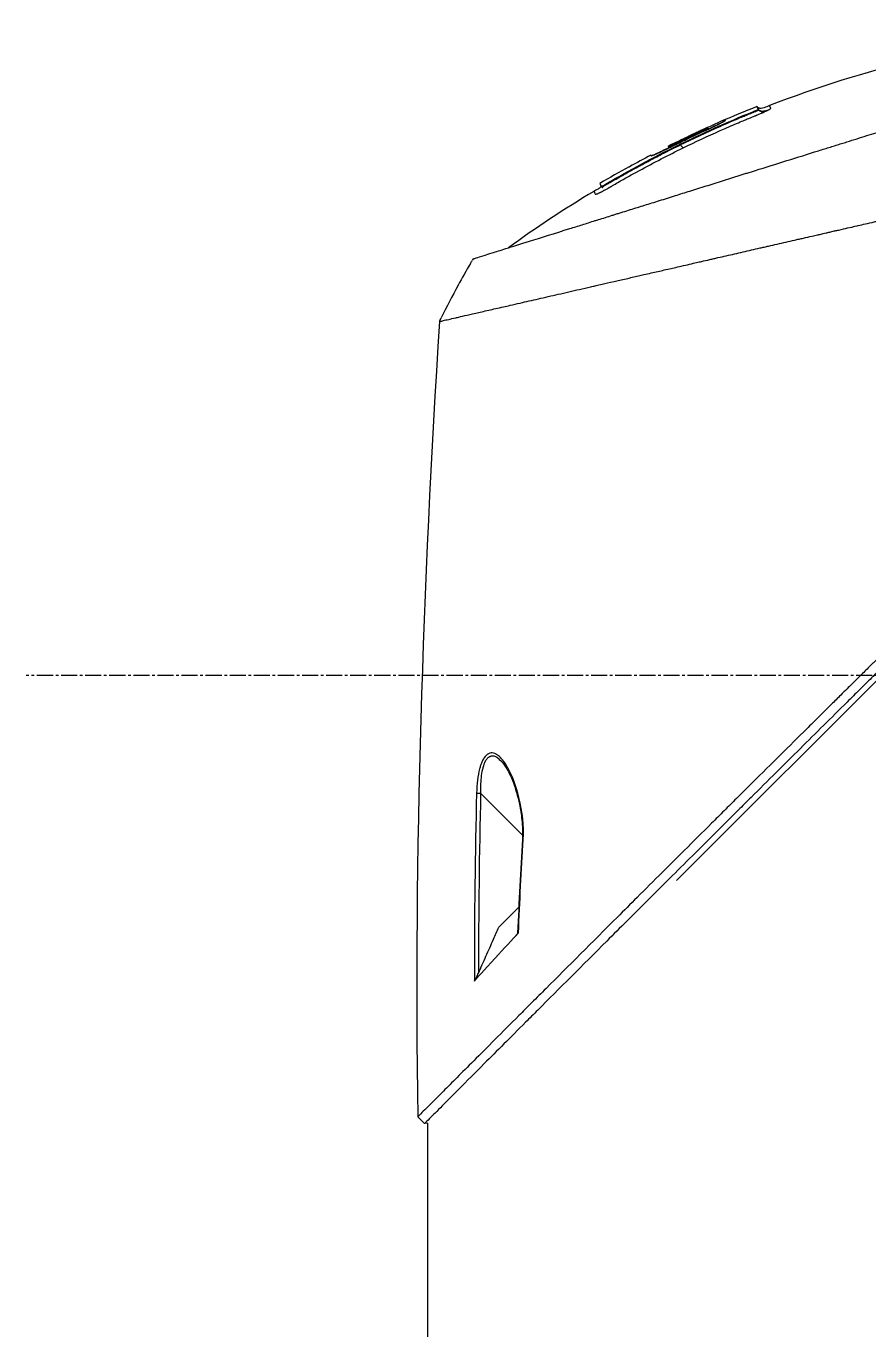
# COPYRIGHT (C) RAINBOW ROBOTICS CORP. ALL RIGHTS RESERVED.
# Model space of a CAD drawing. Header units: millimetres. Extents: x 0 to 4378, y 0 to 2376.
# Drawn here: x 134.4 to 223.2, y 701.8 to 839.9 of the extents above; entities that cross this region are included whole.
import ezdxf

# ---------------------------------------------------------------- set-up
doc = ezdxf.new("R2010")
doc.units = ezdxf.units.MM
doc.header["$LTSCALE"] = 0.2
doc.linetypes.add('CENTER2', pattern=[1.125, 0.75, -0.125, 0.125, -0.125])
doc.layers.add('02_Center Line', color=1, linetype='CENTER2')

# ---------------------------------------------------------------- blocks, each defined once
blk = doc.blocks.new('A$C1ebef229')
for p, q in [((-24.76, 228.62), (-24.71, 228.57)), ((-24.33, 229.17), (-24.26, 229.1)), ((-24.19, 228.89), (-24.11, 228.82)), ((-29.88, 226.59), (-29.95, 226.66)), ((-29.52, 226.95), (-29.39, 226.82)), ((-35.51, 224.04), (-35.45, 223.97)), ((-35.51, 224.04), (-35.45, 223.97)), ((-35.48, 223.97), (-35.48, 223.97)), ((-33.69, 224.97), (-33.69, 224.97)), ((-33.66, 224.91), (-33.57, 224.82)), ((-37.78, 222.83), (-37.77, 222.83)), ((-37.78, 222.83), (-37.77, 222.83)), ((-35.07, 223.77), (-35.07, 223.77)), ((-40.12, 220.99), (-40.17, 221.04)), ((-40.69, 220.7), (-40.74, 220.76)), ((30.66, 211.04), (-32.79, 147.6)), ((-53.74, 158.5), (-53.74, 158.5)), ((-53.4, 158.5), (-53.4, 158.5)), ((-53.45, 156.79), (-49.04, 152.38)), ((-48.95, 152.29), (-48.95, 152.29)), ((-49.43, 144.79), (-51.53, 142.69)), ((-59.37, 121.97), (-60.08, 122.68)), ((-59, 122), (-59.37, 121.97)), ((-59, 99.5), (-59, 122))]:
    blk.add_line(p, q)
for centre, radius, start, end in [((20.76, 116.14), 121.69, 117.5449, 118.7506), ((20.76, 116.14), 121.69, 117.5452, 118.7516), ((20.07, 168.87), 86.48, 149.6042, 151.354), ((20.06, 168.87), 86.47, 151.354, 153.9172)]:
    blk.add_arc(centre, radius, start, end)
at = {"extrusion": (0, 0, -1)}
for centre, major_axis, ratio, start_param, end_param in [((17.15, 171.25), (-53.33, -65.75), 0.977068, 1.416312, 1.42047), ((20.07, 168.87), (59.43, 62.83), 1, 4.404955, 4.409974), ((-53.44, 156.78), (0.5, -0.012), 0.024071, 3.598315, 4.687114), ((-48.55, 151.9), (-0.499, 0.029), 0.0232, 5.671142, 6.283186)]:
    blk.add_ellipse(centre, major_axis=major_axis, ratio=ratio, start_param=start_param, end_param=end_param, dxfattribs=at)
for points, knots in [([(23.39, 237.41), (12.94, 237.63), (2.37, 236.49), (-12.95, 232.78), (-18.05, 231.18), (-23, 229.27)], [0, 0, 0, 0, 3.135776, 3.135776, 4.729873, 4.729873, 4.729873, 4.729873]), ([(-54.24, 213.11), (-54.24, 213.11), (-54.24, 213.11), (-54.16, 213.14), (-54.12, 213.15), (-54.02, 213.18), (-53.98, 213.2), (-53.73, 213.27), (-53.44, 213.36), (-52.83, 213.55), (-52.55, 213.64), (-51.82, 213.87), (-51.34, 214.02), (-50.07, 214.42), (-49.24, 214.68), (-47.06, 215.36), (-45.63, 215.81), (-43.62, 216.44), (-43.18, 216.57), (-42.52, 216.78), (-42.29, 216.85), (-41.84, 217), (-41.61, 217.07), (-41.26, 217.18), (-41.14, 217.21), (-40.78, 217.33), (-40.54, 217.4), (-40.06, 217.55), (-39.83, 217.63), (-39.46, 217.74), (-39.34, 217.78), (-39.09, 217.86), (-38.96, 217.9), (-38.71, 217.98), (-38.58, 218.02), (-38.18, 218.14), (-37.92, 218.22), (-37.41, 218.38), (-37.16, 218.46), (-36.66, 218.62), (-36.41, 218.69), (-35.65, 218.93), (-35.13, 219.09), (-34.05, 219.43), (-33.49, 219.61), (-32.42, 219.94), (-31.92, 220.1), (-31.25, 220.31), (-31.11, 220.35), (-30.4, 220.58), (-29.83, 220.75), (-28.97, 221.02), (-28.68, 221.11), (-28.1, 221.29), (-27.81, 221.39), (-27.23, 221.57), (-26.94, 221.66), (-26.5, 221.8), (-26.35, 221.84), (-26.06, 221.93), (-25.92, 221.98), (-25.63, 222.07), (-25.48, 222.12), (-25.06, 222.25), (-24.77, 222.34), (-22.3, 223.11), (-20.07, 223.81), (-17.61, 224.58), (-17.4, 224.64), (-16.99, 224.77), (-16.78, 224.84), (-16.38, 224.96), (-16.19, 225.02), (-15.79, 225.15), (-15.6, 225.21), (-15.22, 225.32), (-15.04, 225.38), (-14.49, 225.55), (-14.13, 225.67), (-13.09, 225.99), (-12.41, 226.21), (-11.46, 226.5), (-11.17, 226.59), (-10.74, 226.73), (-10.6, 226.77), (-10.2, 226.9), (-9.93, 226.98), (-9.42, 227.14), (-9.17, 227.22), (-8.46, 227.44), (-8, 227.59), (-6.73, 227.98), (-5.92, 228.23), (-4.53, 228.67), (-3.94, 228.85), (-2.48, 229.31), (-1.61, 229.59), (-0.32, 229.99), (0.1, 230.12), (0.74, 230.32), (0.95, 230.38), (1.26, 230.48), (1.36, 230.52), (1.52, 230.56), (1.57, 230.58), (1.65, 230.6), (1.68, 230.61), (1.73, 230.63), (1.75, 230.64), (1.78, 230.65)], [0.000492, 0.000492, 0.000492, 0.000492, 0.070477, 0.070477, 0.116784, 0.116784, 0.147598, 0.147598, 0.270163, 0.270163, 0.35129, 0.35129, 0.459378, 0.459378, 0.603543, 0.603543, 0.795477, 0.795477, 0.846759, 0.846759, 0.872247, 0.872247, 0.897546, 0.897546, 0.910816, 0.910816, 0.936058, 0.936058, 0.961053, 0.961053, 0.973407, 0.973407, 0.986612, 0.986612, 0.999925, 0.999925, 1.026343, 1.026343, 1.051465, 1.051465, 1.076258, 1.076258, 1.125243, 1.125243, 1.177878, 1.177878, 1.224985, 1.224985, 1.237745, 1.237745, 1.287061, 1.287061, 1.311764, 1.311764, 1.336615, 1.336615, 1.361333, 1.361333, 1.372959, 1.372959, 1.384222, 1.384222, 1.395507, 1.395507, 1.41867, 1.41867, 1.596072, 1.596072, 1.612752, 1.612752, 1.628768, 1.628768, 1.644172, 1.644172, 1.659003, 1.659003, 1.673475, 1.673475, 1.702106, 1.702106, 1.756638, 1.756638, 1.781274, 1.781274, 1.792708, 1.792708, 1.814679, 1.814679, 1.835454, 1.835454, 1.874477, 1.874477, 1.942807, 1.942807, 1.994085, 1.994085, 2.070998, 2.070998, 2.109452, 2.109452, 2.128666, 2.128666, 2.138273, 2.138273, 2.143077, 2.143077, 2.145479, 2.145479, 2.147874, 2.147874, 2.147874, 2.147874]), ([(-40.17, 221.04), (-37.73, 222.47), (-35.24, 223.81), (-30.1, 226.34), (-27.45, 227.53), (-24.76, 228.62)], [-1.719587, -1.719587, -1.719587, -1.719587, -0.870829, -0.870829, -0.000001, -0.000001, -0.000001, -0.000001]), ([(-32.41, 225.12), (-31.02, 225.8), (-29.62, 226.45), (-28.21, 227.08), (-27.51, 227.39), (-26.8, 227.7), (-26.09, 228), (-25.91, 228.07), (-25.73, 228.14), (-25.55, 228.22), (-25.51, 228.24), (-25.46, 228.26), (-25.42, 228.27), (-25.4, 228.28), (-25.37, 228.29), (-25.35, 228.3), (-25.33, 228.31), (-25.31, 228.32), (-25.29, 228.33), (-25.2, 228.37), (-25.11, 228.4), (-25.02, 228.44), (-24.93, 228.48), (-24.84, 228.51), (-24.75, 228.55), (-24.74, 228.55), (-24.73, 228.56), (-24.72, 228.56), (-24.71, 228.56), (-24.71, 228.56), (-24.71, 228.57)], [0, 0, 0, 0, 0.548701, 0.548701, 0.548701, 0.823051, 0.823051, 0.823051, 0.891639, 0.891639, 0.891639, 0.908786, 0.908786, 0.908786, 0.917359, 0.917359, 0.917359, 0.925933, 0.925933, 0.925933, 0.960226, 0.960226, 0.960226, 0.99452, 0.99452, 0.99452, 0.998807, 0.998807, 0.998807, 1, 1, 1, 1]), ([(-32.1, 224.81), (-30.81, 225.44), (-29.51, 226.05), (-28.2, 226.63), (-27.95, 226.74), (-27.72, 226.84), (-27.52, 226.93), (-27.18, 227.07), (-26.91, 227.19), (-26.71, 227.28), (-26.08, 227.55), (-25.66, 227.72), (-25.43, 227.82), (-25.35, 227.85), (-25.27, 227.89), (-25.19, 227.92), (-25.14, 227.94), (-25.11, 227.95), (-25.02, 227.99), (-24.97, 228.01), (-24.91, 228.03), (-24.84, 228.06), (-24.84, 228.06), (-24.83, 228.06), (-24.83, 228.07), (-24.74, 228.1), (-24.66, 228.13), (-24.6, 228.16), (-24.56, 228.17), (-24.54, 228.18), (-24.51, 228.19), (-24.5, 228.2), (-24.48, 228.21), (-24.45, 228.22), (-24.44, 228.22), (-24.43, 228.23), (-24.41, 228.23), (-24.4, 228.24), (-24.39, 228.24), (-24.38, 228.25), (-24.37, 228.25), (-24.36, 228.25), (-24.35, 228.26), (-24.34, 228.26), (-24.33, 228.27), (-24.31, 228.28), (-24.27, 228.29), (-24.23, 228.31), (-24.19, 228.32), (-24.15, 228.34), (-24.09, 228.37), (-24.03, 228.39), (-23.98, 228.41), (-23.92, 228.44), (-23.86, 228.47), (-23.82, 228.48), (-23.78, 228.5), (-23.75, 228.51), (-23.74, 228.52), (-23.73, 228.52), (-23.72, 228.53), (-23.7, 228.53), (-23.69, 228.54), (-23.68, 228.54), (-23.66, 228.55), (-23.64, 228.56), (-23.62, 228.57), (-23.59, 228.58), (-23.57, 228.59), (-23.56, 228.6), (-23.54, 228.61), (-23.51, 228.62), (-23.49, 228.63), (-23.43, 228.66), (-23.36, 228.69), (-23.3, 228.72), (-23.29, 228.72), (-23.28, 228.73), (-23.27, 228.73), (-23.23, 228.75), (-23.2, 228.77), (-23.18, 228.78), (-23.13, 228.8), (-23.1, 228.82), (-23.09, 228.82)], [-1, -1, -1, -1, -0.571429, -0.571429, -0.571429, -0.517013, -0.517013, -0.517013, -0.428571, -0.428571, -0.428571, -0.285714, -0.285714, -0.285714, -0.251318, -0.251318, -0.251318, -0.22809, -0.22809, -0.22809, -0.215245, -0.215245, -0.215245, -0.214286, -0.214286, -0.214286, -0.190326, -0.190326, -0.190326, -0.178571, -0.178571, -0.178571, -0.170079, -0.170079, -0.170079, -0.165897, -0.165897, -0.165897, -0.16301, -0.16301, -0.16301, -0.160714, -0.160714, -0.160714, -0.15572, -0.15572, -0.15572, -0.142857, -0.142857, -0.142857, -0.122369, -0.122369, -0.122369, -0.107143, -0.107143, -0.107143, -0.098661, -0.098661, -0.098661, -0.095602, -0.095602, -0.095602, -0.092244, -0.092244, -0.092244, -0.084114, -0.084114, -0.084114, -0.071429, -0.071429, -0.071429, -0.062578, -0.062578, -0.062578, -0.035714, -0.035714, -0.035714, -0.032876, -0.032876, -0.032876, -0.020946, -0.020946, -0.020946, 0, 0, 0, 0]), ([(-24.76, 228.62), (-24.69, 228.65), (-24.62, 228.68), (-24.48, 228.74), (-24.41, 228.77), (-24.3, 228.82), (-24.26, 228.84), (-24.22, 228.87), (-24.2, 228.88), (-24.19, 228.89), (-24.19, 228.89), (-24.19, 228.89)], [-0.09630603, -0.09630603, -0.09630603, -0.09630603, -0.07320762, -0.07320762, -0.04828154, -0.04828154, -0.02519492, -0.02519492, -0.01231734, -0.01231734, -0.000001, -0.000001, -0.000001, -0.000001]), ([(-24.71, 228.57), (-24.7, 228.57), (-24.69, 228.57), (-24.68, 228.57), (-24.66, 228.58), (-24.64, 228.59), (-24.62, 228.6), (-24.57, 228.62), (-24.53, 228.64), (-24.49, 228.65), (-24.4, 228.69), (-24.32, 228.72), (-24.26, 228.74), (-24.23, 228.76), (-24.2, 228.77), (-24.18, 228.78), (-24.16, 228.79), (-24.14, 228.8), (-24.13, 228.8)], [0, 0, 0, 0, 0.0317634, 0.0317634, 0.0317634, 0.1197849, 0.1197849, 0.1197849, 0.2958279, 0.2958279, 0.2958279, 0.647914, 0.647914, 0.647914, 0.823957, 0.823957, 0.823957, 0.9999999, 0.9999999, 0.9999999, 0.9999999]), ([(-24.19, 228.89), (-24.28, 229.08), (-24.33, 229.17), (-24.33, 229.17), (-24.33, 229.17), (-24.33, 229.17), (-24.33, 229.17)], [0, 0, 0, 0, 0.5021852, 0.5021852, 0.5021852, 0.5022174, 0.5022174, 0.5022174, 0.5022174]), ([(-23, 229.27), (-23.19, 229.19), (-23.38, 229.1), (-23.67, 229), (-23.78, 228.97), (-23.94, 228.96), (-24.01, 228.97), (-24.12, 229), (-24.17, 229.03), (-24.23, 229.08), (-24.25, 229.09), (-24.26, 229.1)], [0, 0, 0, 0, 0.0615739, 0.0615739, 0.0930882, 0.0930882, 0.1117244, 0.1117244, 0.1291911, 0.1291911, 0.1343254, 0.1343254, 0.1343254, 0.1343254]), ([(-24.11, 228.82), (-24.12, 228.82), (-24.12, 228.82), (-24.12, 228.82), (-24.12, 228.82), (-24.12, 228.82), (-24.12, 228.83), (-24.12, 228.83), (-24.12, 228.83), (-24.12, 228.83), (-24.12, 228.84), (-24.12, 228.84), (-24.13, 228.85), (-24.13, 228.85), (-24.13, 228.86), (-24.14, 228.86), (-24.14, 228.86), (-24.14, 228.87), (-24.14, 228.87), (-24.14, 228.87), (-24.14, 228.87), (-24.14, 228.87), (-24.14, 228.87), (-24.14, 228.88), (-24.14, 228.88), (-24.16, 228.9), (-24.17, 228.92), (-24.17, 228.94), (-24.19, 228.97), (-24.21, 229), (-24.22, 229.03), (-24.23, 229.05), (-24.24, 229.07), (-24.25, 229.08), (-24.25, 229.09), (-24.26, 229.1), (-24.26, 229.1), (-24.26, 229.1), (-24.26, 229.1), (-24.26, 229.1)], [0, 0, 0, 0, 0.0013857, 0.0013857, 0.0013857, 0.0033723, 0.0033723, 0.0033723, 0.0073454, 0.0073454, 0.0073454, 0.0232379, 0.0232379, 0.0232379, 0.0391303, 0.0391303, 0.0391303, 0.0431034, 0.0431034, 0.0431034, 0.0470765, 0.0470765, 0.0470765, 0.0550227, 0.0550227, 0.0550227, 0.1185925, 0.1185925, 0.1185925, 0.2457321, 0.2457321, 0.2457321, 0.3728716, 0.3728716, 0.3728716, 0.5000112, 0.5000112, 0.5000112, 0.5023962, 0.5023962, 0.5023962, 0.5023962]), ([(-24.13, 228.8), (-24.12, 228.81), (-24.12, 228.81), (-24.12, 228.81), (-24.12, 228.82), (-24.12, 228.82), (-24.11, 228.82), (-24.11, 228.82), (-24.11, 228.82), (-24.11, 228.82), (-24.11, 228.82), (-24.11, 228.82), (-24.11, 228.82)], [0.0000001, 0.0000001, 0.0000001, 0.0000001, 0.4648523, 0.4648523, 0.4648523, 0.6972784, 0.6972784, 0.6972784, 0.9297046, 0.9297046, 0.9297046, 0.9999999, 0.9999999, 0.9999999, 0.9999999]), ([(-23.47, 228.7), (-23.48, 228.7), (-23.49, 228.7), (-23.51, 228.69), (-23.53, 228.68), (-23.6, 228.67), (-23.65, 228.66), (-23.77, 228.65), (-23.82, 228.66), (-23.91, 228.68), (-23.94, 228.69), (-23.97, 228.71), (-23.98, 228.72), (-24, 228.73), (-24, 228.73), (-24.01, 228.73), (-24.01, 228.73), (-24.01, 228.74), (-24.01, 228.74), (-24.01, 228.74), (-24.01, 228.74), (-24.01, 228.74), (-24.01, 228.74), (-24.01, 228.74), (-24.01, 228.74), (-24.01, 228.74)], [0.03523041, 0.03523041, 0.03523041, 0.03523041, 0.03691206, 0.03691206, 0.04399622, 0.04399622, 0.06530593, 0.06530593, 0.08525013, 0.08525013, 0.09480689, 0.09480689, 0.09840194, 0.09840194, 0.09974916, 0.09974916, 0.10075954, 0.10075954, 0.10085425, 0.10085425, 0.10089115, 0.10089115, 0.10090959, 0.10090959, 0.10091363, 0.10091363, 0.10091363, 0.10091363]), ([(-23.09, 228.82), (-23.08, 228.83), (-23.06, 228.84), (-23.05, 228.84), (-23.05, 228.85), (-23.04, 228.85), (-23.04, 228.85), (-23.03, 228.86), (-23.02, 228.86), (-23.02, 228.86), (-23.01, 228.86), (-23.01, 228.87), (-23, 228.87), (-23, 228.87), (-22.99, 228.88), (-22.99, 228.88), (-22.98, 228.88), (-22.97, 228.89), (-22.96, 228.9), (-22.93, 228.92), (-22.9, 228.93), (-22.88, 228.95), (-22.86, 228.96), (-22.86, 228.98), (-22.86, 228.98), (-22.86, 228.98), (-22.86, 228.99), (-22.86, 228.99), (-22.86, 228.99), (-22.86, 228.99), (-22.86, 228.99), (-22.86, 229), (-22.86, 229), (-22.87, 229), (-22.88, 229.03), (-22.89, 229.05), (-22.9, 229.07), (-22.92, 229.11), (-22.94, 229.15), (-22.96, 229.18), (-22.97, 229.21), (-22.98, 229.23), (-22.99, 229.24), (-23, 229.26), (-23, 229.27), (-23, 229.27)], [-1, -1, -1, -1, -0.9989185, -0.9989185, -0.9989185, -0.9983778, -0.9983778, -0.9983778, -0.9978371, -0.9978371, -0.9978371, -0.9972963, -0.9972963, -0.9972963, -0.9967556, -0.9967556, -0.9967556, -0.9956741, -0.9956741, -0.9956741, -0.9913482, -0.9913482, -0.9913482, -0.9870224, -0.9870224, -0.9870224, -0.9859409, -0.9859409, -0.9859409, -0.9848594, -0.9848594, -0.9848594, -0.9826965, -0.9826965, -0.9826965, -0.965393, -0.965393, -0.965393, -0.930786, -0.930786, -0.930786, -0.896179, -0.896179, -0.896179, -0.8616263, -0.8616263, -0.8616263, -0.8616263]), ([(-23, 229.27), (-23, 229.27), (-23, 229.27), (-23, 229.27), (-23, 229.27), (-23, 229.27), (-23, 229.27)], [-0.8616263061, -0.8616263061, -0.8616263061, -0.8616263061, -0.8615719991, -0.8615719991, -0.8615719991, -0.8610215961, -0.8610215961, -0.8610215961, -0.8610215961]), ([(-29.91, 226.58), (-29.75, 226.65), (-29.6, 226.72), (-29.29, 226.86), (-29.14, 226.93), (-28.84, 227.08), (-28.56, 227.21), (-28.14, 227.43), (-27.96, 227.52), (-27.53, 227.76), (-27.65, 227.74), (-27.64, 227.78), (-27.63, 227.78), (-27.67, 227.78), (-27.75, 227.74), (-27.85, 227.7), (-27.97, 227.65), (-28.41, 227.46), (-28.64, 227.36), (-29.19, 227.11), (-29.48, 226.98), (-30.02, 226.73), (-30.44, 226.53), (-31.69, 225.95), (-32.69, 225.47), (-33.69, 224.97)], [-1.490546, -1.490546, -1.490546, -1.490546, -1.372171, -1.372171, -1.254036, -1.254036, -1.123299, -1.123299, -1.043679, -1.043679, -0.850826, -0.850826, -0.807838, -0.807838, -0.709589, -0.709589, -0.595224, -0.595224, -0.510831, -0.510831, -0.413449, -0.413449, -0.333919, -0.333919, 0, 0, 0, 0]), ([(-29.95, 226.66), (-29.83, 226.72), (-29.71, 226.78), (-29.58, 226.84), (-29.55, 226.86), (-29.5, 226.89), (-29.49, 226.89), (-29.5, 226.9), (-29.5, 226.9), (-29.5, 226.91), (-29.5, 226.91), (-29.51, 226.92), (-29.51, 226.92), (-29.51, 226.93), (-29.52, 226.94), (-29.52, 226.94), (-29.52, 226.95), (-29.52, 226.95), (-29.54, 226.95), (-29.58, 226.93), (-29.62, 226.91), (-29.75, 226.85), (-29.87, 226.8), (-30.07, 226.71), (-30.15, 226.67), (-30.3, 226.6), (-30.38, 226.56), (-30.61, 226.46), (-30.77, 226.38), (-31.23, 226.17), (-31.54, 226.02), (-32.16, 225.72), (-32.46, 225.57), (-32.92, 225.35), (-33.08, 225.27), (-33.38, 225.12), (-33.54, 225.05), (-33.69, 224.97)], [0, 0, 0, 0, 0.049586, 0.049586, 0.074046, 0.074046, 0.09857, 0.09857, 0.137167, 0.137167, 0.175764, 0.175764, 0.252958, 0.252958, 0.330152, 0.330152, 0.407345, 0.407345, 0.43188, 0.43188, 0.45635, 0.45635, 0.505944, 0.505944, 0.536823, 0.536823, 0.567702, 0.567702, 0.629461, 0.629461, 0.752975, 0.752975, 0.876487, 0.876487, 0.938244, 0.938244, 1, 1, 1, 1]), ([(-33.69, 224.97), (-33.69, 224.97), (-33.69, 224.96), (-33.68, 224.96), (-33.68, 224.96), (-33.68, 224.95), (-33.68, 224.95), (-33.68, 224.94), (-33.67, 224.94), (-33.67, 224.93), (-33.67, 224.93), (-33.67, 224.92), (-33.66, 224.92), (-33.66, 224.92), (-33.66, 224.91), (-33.66, 224.91), (-33.66, 224.91), (-33.64, 224.91), (-33.62, 224.92), (-33.6, 224.93), (-33.56, 224.94), (-33.52, 224.96), (-33.43, 225), (-33.31, 225.06), (-33.19, 225.12), (-32.92, 225.25), (-32.65, 225.38), (-32.39, 225.51), (-32.12, 225.65), (-31.85, 225.78), (-31.58, 225.9), (-31.31, 226.03), (-31.04, 226.16), (-30.77, 226.29), (-30.63, 226.35), (-30.5, 226.41), (-30.36, 226.48), (-30.29, 226.51), (-30.22, 226.54), (-30.16, 226.57), (-30.09, 226.6), (-30.02, 226.63), (-29.95, 226.66)], [0, 0, 0, 0, 0.102758, 0.102758, 0.102758, 0.205514, 0.205514, 0.205514, 0.30827, 0.30827, 0.30827, 0.359648, 0.359648, 0.359648, 0.411026, 0.411026, 0.411026, 0.438236, 0.438236, 0.438236, 0.465377, 0.465377, 0.465377, 0.5204, 0.5204, 0.5204, 0.640302, 0.640302, 0.640302, 0.760202, 0.760202, 0.760202, 0.880101, 0.880101, 0.880101, 0.94005, 0.94005, 0.94005, 0.970025, 0.970025, 0.970025, 1, 1, 1, 1]), ([(-33.09, 225.06), (-32.56, 225.32), (-32.03, 225.58), (-30.97, 226.08), (-30.44, 226.33), (-29.91, 226.58)], [0.000001, 0.000001, 0.000001, 0.000001, 0.1762141, 0.1762141, 0.3524272, 0.3524272, 0.3524272, 0.3524272]), ([(-28.27, 227.36), (-28.29, 227.35), (-28.3, 227.34), (-28.32, 227.33), (-28.42, 227.29), (-28.53, 227.23), (-28.65, 227.18), (-28.71, 227.15), (-28.77, 227.12), (-28.83, 227.09), (-28.89, 227.06), (-28.96, 227.03), (-29.02, 227), (-29.1, 226.96), (-29.18, 226.92), (-29.26, 226.88)], [0.5180096, 0.5180096, 0.5180096, 0.5180096, 0.5367422, 0.5367422, 0.5367422, 0.6513142, 0.6513142, 0.6513142, 0.7086002, 0.7086002, 0.7086002, 0.7658861, 0.7658861, 0.7658861, 0.8372573, 0.8372573, 0.8372573, 0.8372573]), ([(-27.64, 227.76), (-27.64, 227.76), (-27.64, 227.76), (-27.64, 227.76), (-27.64, 227.76), (-27.64, 227.76), (-27.63, 227.75), (-27.63, 227.75)], [0, 0, 0, 0, 0.000012003, 0.000012003, 0.000062784, 0.000062784, 0.002840367, 0.002840367, 0.002840367, 0.002840367]), ([(-57.79, 206.5), (-57.79, 206.5), (-57.79, 206.5), (-57.79, 206.5), (-57.78, 206.5), (-57.77, 206.51), (-57.77, 206.51), (-57.75, 206.51), (-57.72, 206.52), (-57.68, 206.53), (-57.65, 206.54), (-57.61, 206.55), (-57.55, 206.56), (-57.5, 206.58), (-57.44, 206.59), (-57.36, 206.61), (-57.29, 206.63), (-57.21, 206.64), (-57.12, 206.67), (-57.03, 206.69), (-56.93, 206.71), (-56.82, 206.73), (-56.62, 206.78), (-56.37, 206.84), (-56.07, 206.91), (-56.02, 206.92), (-55.96, 206.93), (-55.9, 206.95), (-55.73, 206.99), (-55.48, 207.04), (-55.11, 207.13), (-54.82, 207.19), (-54.44, 207.28), (-53.95, 207.39), (-53.57, 207.48), (-53.12, 207.58), (-52.59, 207.71), (-52.13, 207.81), (-51.62, 207.93), (-51.03, 208.06), (-50.81, 208.11), (-50.59, 208.16), (-50.35, 208.22), (-50, 208.3), (-49.65, 208.38), (-49.28, 208.46), (-48.67, 208.6), (-48.03, 208.75), (-47.36, 208.9), (-47.02, 208.98), (-46.68, 209.06), (-46.33, 209.14), (-45.98, 209.22), (-45.63, 209.3), (-45.27, 209.38), (-44.55, 209.55), (-43.8, 209.72), (-43.03, 209.9), (-42.64, 209.98), (-42.25, 210.07), (-41.85, 210.17), (-41.76, 210.18), (-41.68, 210.2), (-41.6, 210.22), (-41.49, 210.25), (-41.17, 210.32), (-40.63, 210.44), (-40.3, 210.52), (-39.89, 210.61), (-39.39, 210.73), (-39.01, 210.82), (-38.58, 210.91), (-38.11, 211.02), (-37.9, 211.07), (-37.68, 211.12), (-37.46, 211.17), (-37.24, 211.22), (-37.03, 211.27), (-36.8, 211.32), (-36.62, 211.36), (-36.43, 211.41), (-36.25, 211.45), (-35.98, 211.51), (-35.72, 211.57), (-35.46, 211.63), (-35.23, 211.68), (-35.01, 211.73), (-34.78, 211.78), (-34.55, 211.84), (-34.32, 211.89), (-34.09, 211.94), (-33.86, 212), (-33.61, 212.05), (-33.38, 212.11), (-33.16, 212.16), (-32.95, 212.2), (-32.7, 212.26), (-32.45, 212.32), (-32.15, 212.39), (-31.86, 212.45), (-31.58, 212.52), (-31.3, 212.58), (-31.02, 212.65), (-30.81, 212.69), (-30.6, 212.74), (-30.4, 212.79), (-30.32, 212.81), (-30.24, 212.82), (-30.16, 212.84), (-29.88, 212.91), (-29.59, 212.97), (-29.3, 213.04), (-29.16, 213.07), (-29.01, 213.11), (-28.87, 213.14), (-28.72, 213.17), (-28.58, 213.21), (-28.43, 213.24), (-28.14, 213.31), (-27.85, 213.37), (-27.56, 213.44), (-26.97, 213.57), (-26.38, 213.71), (-25.79, 213.84), (-25.49, 213.91), (-25.19, 213.98), (-24.9, 214.05), (-24.6, 214.12), (-24.3, 214.19), (-24, 214.26), (-23.85, 214.29), (-23.7, 214.32), (-23.55, 214.36), (-23.39, 214.39), (-23.24, 214.43), (-23.09, 214.46), (-22.8, 214.53), (-22.5, 214.6), (-22.21, 214.67), (-22.2, 214.67), (-22.19, 214.67), (-22.18, 214.67), (-21.88, 214.74), (-21.57, 214.81), (-21.27, 214.88), (-20.96, 214.95), (-20.66, 215.02), (-20.35, 215.09), (-20.2, 215.13), (-20.04, 215.16), (-19.89, 215.2), (-19.74, 215.23), (-19.58, 215.27), (-19.43, 215.3), (-19.12, 215.37), (-18.81, 215.44), (-18.5, 215.51), (-18.32, 215.56), (-18.14, 215.6), (-17.95, 215.64), (-17.95, 215.64), (-17.95, 215.64), (-17.94, 215.64), (-17.88, 215.66), (-17.76, 215.68), (-17.57, 215.73), (-17.43, 215.76), (-17.25, 215.8), (-17.03, 215.85), (-16.91, 215.88), (-16.78, 215.91), (-16.64, 215.94), (-16.49, 215.97), (-16.34, 216.01), (-16.17, 216.05), (-16.06, 216.07), (-15.93, 216.1), (-15.81, 216.13), (-15.77, 216.14), (-15.74, 216.15), (-15.7, 216.15), (-15.35, 216.24), (-15.03, 216.31), (-14.77, 216.37), (-14.11, 216.52), (-13.74, 216.6), (-13.65, 216.63), (-13.4, 216.68), (-13.14, 216.74), (-12.89, 216.8), (-12.58, 216.87), (-12.26, 216.94), (-11.95, 217.02), (-11.81, 217.05), (-11.67, 217.08), (-11.53, 217.11), (-11.36, 217.15), (-11.18, 217.19), (-11.01, 217.23), (-10.81, 217.28), (-10.61, 217.32), (-10.41, 217.37), (-10.05, 217.45), (-9, 217.69), (-7.25, 218.09), (-7.22, 218.1), (-7.19, 218.1), (-7.16, 218.11), (-5.94, 218.39), (-4.73, 218.67), (-3.52, 218.95), (-2.58, 219.16), (-1.64, 219.38), (-0.7, 219.59), (-0.41, 219.66), (-0.12, 219.73), (0.18, 219.79), (1.4, 220.07), (2.61, 220.35), (3.81, 220.63), (4.14, 220.7), (4.47, 220.78), (4.8, 220.85), (5.05, 220.91), (5.32, 220.97), (5.6, 221.04), (6.15, 221.16), (6.74, 221.3), (7.38, 221.44), (7.66, 221.51), (7.95, 221.58), (8.25, 221.64), (8.54, 221.71), (8.83, 221.78), (9.13, 221.84), (9.41, 221.91), (9.7, 221.98), (9.99, 222.04), (10.04, 222.05), (10.08, 222.06), (10.13, 222.07), (10.36, 222.13), (10.6, 222.18), (10.85, 222.24), (11.38, 222.36), (11.95, 222.49), (12.56, 222.63), (13.09, 222.75), (13.65, 222.88), (14.24, 223.01), (15.25, 223.25), (16.35, 223.5), (17.52, 223.77), (18.37, 223.96), (19.25, 224.16), (20.16, 224.37)], [0.0008979, 0.0008979, 0.0008979, 0.0008979, 0.0108915, 0.0108915, 0.0108915, 0.020974, 0.020974, 0.020974, 0.0391503, 0.0391503, 0.0391503, 0.0554178, 0.0554178, 0.0554178, 0.0702751, 0.0702751, 0.0702751, 0.0840358, 0.0840358, 0.0840358, 0.0969119, 0.0969119, 0.0969119, 0.1205769, 0.1205769, 0.1205769, 0.125, 0.125, 0.125, 0.1638961, 0.1638961, 0.1638961, 0.1958374, 0.1958374, 0.1958374, 0.2208888, 0.2208888, 0.2208888, 0.2422005, 0.2422005, 0.2422005, 0.25, 0.25, 0.25, 0.2678209, 0.2678209, 0.2678209, 0.2975362, 0.2975362, 0.2975362, 0.3125, 0.3125, 0.3125, 0.3272656, 0.3272656, 0.3272656, 0.3570095, 0.3570095, 0.3570095, 0.3718814, 0.3718814, 0.3718814, 0.375, 0.375, 0.375, 0.3991671, 0.3991671, 0.3991671, 0.4139157, 0.4139157, 0.4139157, 0.4249028, 0.4249028, 0.4249028, 0.429655, 0.429655, 0.429655, 0.4340613, 0.4340613, 0.4340613, 0.4375, 0.4375, 0.4375, 0.4468814, 0.4468814, 0.4468814, 0.4548932, 0.4548932, 0.4548932, 0.4629051, 0.4629051, 0.4629051, 0.4712008, 0.4712008, 0.4712008, 0.4789288, 0.4789288, 0.4789288, 0.4866568, 0.4866568, 0.4866568, 0.4943848, 0.4943848, 0.4943848, 0.5, 0.5, 0.5, 0.502414, 0.502414, 0.502414, 0.5112437, 0.5112437, 0.5112437, 0.5156585, 0.5156585, 0.5156585, 0.5200734, 0.5200734, 0.5200734, 0.528903, 0.528903, 0.528903, 0.5465624, 0.5465624, 0.5465624, 0.555392, 0.555392, 0.555392, 0.5642217, 0.5642217, 0.5642217, 0.5686366, 0.5686366, 0.5686366, 0.5730514, 0.5730514, 0.5730514, 0.5816327, 0.5816327, 0.5816327, 0.5818813, 0.5818813, 0.5818813, 0.5907202, 0.5907202, 0.5907202, 0.5995591, 0.5995591, 0.5995591, 0.6039786, 0.6039786, 0.6039786, 0.6083981, 0.6083981, 0.6083981, 0.6172371, 0.6172371, 0.6172371, 0.622449, 0.622449, 0.622449, 0.6229413, 0.6229413, 0.6229413, 0.6298917, 0.6298917, 0.6298917, 0.6351416, 0.6351416, 0.6351416, 0.6379546, 0.6379546, 0.6379546, 0.6408496, 0.6408496, 0.6408496, 0.6428571, 0.6428571, 0.6428571, 0.6433986, 0.6433986, 0.6433986, 0.6491487, 0.6491487, 0.6491487, 0.6632653, 0.6632653, 0.6632653, 0.6704637, 0.6704637, 0.6704637, 0.6793393, 0.6793393, 0.6793393, 0.6833065, 0.6833065, 0.6833065, 0.6882149, 0.6882149, 0.6882149, 0.6938776, 0.6938776, 0.6938776, 0.7239727, 0.7239727, 0.7239727, 0.7244898, 0.7244898, 0.7244898, 0.7589042, 0.7589042, 0.7589042, 0.7857143, 0.7857143, 0.7857143, 0.7941949, 0.7941949, 0.7941949, 0.8295621, 0.8295621, 0.8295621, 0.8392857, 0.8392857, 0.8392857, 0.849008, 0.849008, 0.849008, 0.8678821, 0.8678821, 0.8678821, 0.876305, 0.876305, 0.876305, 0.8842189, 0.8842189, 0.8842189, 0.8917062, 0.8917062, 0.8917062, 0.8928571, 0.8928571, 0.8928571, 0.9031342, 0.9031342, 0.9031342, 0.9247967, 0.9247967, 0.9247967, 0.9437386, 0.9437386, 0.9437386, 0.9764071, 0.9764071, 0.9764071, 1, 1, 1, 1]), ([(-40.83, 220.13), (-40.81, 220.14), (-40.78, 220.15), (-40.76, 220.16), (-40.73, 220.18), (-40.69, 220.2), (-40.65, 220.22), (-40.61, 220.24), (-40.56, 220.26), (-40.52, 220.29), (-40.5, 220.3), (-40.48, 220.31), (-40.46, 220.32), (-40.44, 220.33), (-40.41, 220.34), (-40.39, 220.36), (-40.3, 220.4), (-40.21, 220.46), (-40.12, 220.51), (-40.07, 220.53), (-40.03, 220.56), (-39.98, 220.59), (-39.96, 220.6), (-39.93, 220.61), (-39.91, 220.63), (-39.89, 220.64), (-39.86, 220.65), (-39.84, 220.67), (-39.82, 220.68), (-39.79, 220.69), (-39.77, 220.71), (-39.74, 220.72), (-39.72, 220.74), (-39.7, 220.75), (-39.65, 220.78), (-39.6, 220.8), (-39.56, 220.83), (-39.37, 220.94), (-39.18, 221.05), (-38.99, 221.16), (-38.24, 221.59), (-37.48, 222.01), (-36.72, 222.42), (-35.2, 223.25), (-33.66, 224.05), (-32.1, 224.81)], [-0.1447486, -0.1447486, -0.1447486, -0.1447486, -0.1434058, -0.1434058, -0.1434058, -0.1410549, -0.1410549, -0.1410549, -0.138704, -0.138704, -0.138704, -0.1375285, -0.1375285, -0.1375285, -0.1363531, -0.1363531, -0.1363531, -0.1316512, -0.1316512, -0.1316512, -0.1293003, -0.1293003, -0.1293003, -0.1281249, -0.1281249, -0.1281249, -0.1269494, -0.1269494, -0.1269494, -0.125774, -0.125774, -0.125774, -0.1245985, -0.1245985, -0.1245985, -0.1222476, -0.1222476, -0.1222476, -0.1128439, -0.1128439, -0.1128439, -0.0752293, -0.0752293, -0.0752293, 0, 0, 0, 0]), ([(-35.57, 223.51), (-35.25, 223.68), (-34.85, 223.89), (-34.37, 224.14), (-33.56, 224.55), (-32.91, 224.88), (-32.41, 225.12)], [0.6281551, 0.6281551, 0.6281551, 0.6281551, 0.75, 0.75, 0.75, 1, 1, 1, 1]), ([(-35.51, 224.04), (-35.51, 224.03), (-35.51, 224.03), (-35.51, 224.02), (-35.5, 224.02), (-35.5, 224.01), (-35.5, 224), (-35.49, 224), (-35.49, 223.99), (-35.48, 223.97)], [-1, -1, -1, -1, -0.666667, -0.666667, -0.666667, -0.333333, -0.333333, -0.333333, 0, 0, 0, 0]), ([(-35.48, 223.97), (-35.48, 223.97), (-35.46, 223.97), (-35.39, 223.99), (-35.33, 224.01), (-35.14, 224.09), (-34.97, 224.16), (-34.55, 224.36), (-34.3, 224.47), (-33.88, 224.67), (-33.73, 224.75), (-33.41, 224.9), (-33.25, 224.98), (-33.09, 225.06)], [-0.4066496, -0.4066496, -0.4066496, -0.4066496, -0.3530901, -0.3530901, -0.2996138, -0.2996138, -0.2036808, -0.2036808, -0.1075118, -0.1075118, -0.053792, -0.053792, 0, 0, 0, 0]), ([(-33.57, 224.82), (-33.69, 224.77), (-33.8, 224.71), (-34.23, 224.51), (-34.46, 224.4), (-34.89, 224.2), (-35.05, 224.13), (-35.25, 224.05), (-35.37, 224), (-35.44, 223.98), (-35.45, 223.98), (-35.46, 223.98)], [-1.875154, -1.875154, -1.875154, -1.875154, -1.786266, -1.786266, -1.531519, -1.531519, -1.065024, -1.065024, -0.555126, -0.555126, -0.455018, -0.455018, -0.455018, -0.455018]), ([(-40.12, 220.99), (-40.11, 220.99), (-40.09, 221.01), (-40.06, 221.02), (-40.02, 221.05), (-39.96, 221.08), (-39.89, 221.13), (-39.86, 221.14), (-39.83, 221.16), (-39.8, 221.17), (-39.77, 221.19), (-39.72, 221.22), (-39.67, 221.25), (-39.67, 221.25), (-39.66, 221.26), (-39.65, 221.26), (-39.64, 221.27), (-39.62, 221.28), (-39.61, 221.28), (-39.59, 221.3), (-39.57, 221.31), (-39.54, 221.32), (-39.52, 221.33), (-39.5, 221.35), (-39.48, 221.36), (-39.46, 221.37), (-39.44, 221.38), (-39.41, 221.39), (-39.37, 221.42), (-39.33, 221.44), (-39.28, 221.47), (-39.25, 221.49), (-39.21, 221.51), (-39.17, 221.53), (-39.04, 221.61), (-38.9, 221.69), (-38.76, 221.76), (-38.58, 221.86), (-38.4, 221.97), (-38.22, 222.07), (-37.73, 222.34), (-37.21, 222.62), (-36.66, 222.92), (-36.54, 222.99), (-36.42, 223.05), (-36.3, 223.12), (-36.15, 223.2), (-35.91, 223.33), (-35.57, 223.51)], [0, 0, 0, 0, 0.0133397, 0.0133397, 0.0133397, 0.03125, 0.03125, 0.03125, 0.0436988, 0.0436988, 0.0436988, 0.0597938, 0.0597938, 0.0597938, 0.0625, 0.0625, 0.0625, 0.0673095, 0.0673095, 0.0673095, 0.0751746, 0.0751746, 0.0751746, 0.0832707, 0.0832707, 0.0832707, 0.0916192, 0.0916192, 0.0916192, 0.1091793, 0.1091793, 0.1091793, 0.125, 0.125, 0.125, 0.1792162, 0.1792162, 0.1792162, 0.25, 0.25, 0.25, 0.4553665, 0.4553665, 0.4553665, 0.5, 0.5, 0.5, 0.6281551, 0.6281551, 0.6281551, 0.6281551]), ([(-40.9, 221.06), (-40.9, 221.06), (-40.9, 221.06), (-40.9, 221.06), (-40.88, 221.03), (-40.83, 220.94), (-40.8, 220.86), (-40.74, 220.76)], [-0.8656065, -0.8656065, -0.8656065, -0.8656065, -0.8621421, -0.8621421, -0.4402995, -0.4402995, -0.000001, -0.000001, -0.000001, -0.000001]), ([(-40.74, 220.76), (-40.74, 220.76), (-40.73, 220.76), (-40.7, 220.77), (-40.68, 220.77), (-40.63, 220.79), (-40.6, 220.81), (-40.53, 220.84), (-40.49, 220.87), (-40.4, 220.91), (-40.36, 220.94), (-40.27, 220.99), (-40.22, 221.01), (-40.17, 221.04)], [-0.09818224, -0.09818224, -0.09818224, -0.09818224, -0.08163434, -0.08163434, -0.06586622, -0.06586622, -0.04902056, -0.04902056, -0.0323577, -0.0323577, -0.01585951, -0.01585951, -0.00000099, -0.00000099, -0.00000099, -0.00000099]), ([(-40.75, 220.78), (-40.76, 220.77), (-40.76, 220.75), (-40.78, 220.72), (-40.79, 220.7), (-40.82, 220.66), (-40.84, 220.64), (-40.91, 220.58), (-40.95, 220.55), (-41.1, 220.46), (-41.21, 220.4), (-41.38, 220.3), (-41.45, 220.27), (-41.51, 220.23)], [0.88221943, 0.88221943, 0.88221943, 0.88221943, 0.88612857, 0.88612857, 0.89254312, 0.89254312, 0.90193654, 0.90193654, 0.91846699, 0.91846699, 0.95532451, 0.95532451, 0.97748476, 0.97748476, 0.97748476, 0.97748476]), ([(-41.51, 220.23), (-41.51, 220.23), (-41.51, 220.22), (-41.5, 220.21), (-41.49, 220.19), (-41.48, 220.17), (-41.46, 220.13), (-41.45, 220.1), (-41.43, 220.06), (-41.4, 220.02), (-41.39, 219.99), (-41.38, 219.97), (-41.37, 219.94), (-41.36, 219.94), (-41.36, 219.94), (-41.36, 219.93), (-41.36, 219.93), (-41.36, 219.93), (-41.36, 219.93), (-41.36, 219.93), (-41.35, 219.92), (-41.35, 219.92), (-41.34, 219.92), (-41.33, 219.92), (-41.3, 219.93), (-41.28, 219.93), (-41.24, 219.94), (-41.2, 219.96), (-41.19, 219.96), (-41.18, 219.97), (-41.17, 219.97), (-41.17, 219.97), (-41.16, 219.98), (-41.16, 219.98), (-41.15, 219.98), (-41.15, 219.98), (-41.15, 219.98), (-41.15, 219.98), (-41.14, 219.98), (-41.14, 219.98), (-41.13, 219.99), (-41.12, 219.99), (-41.1, 220), (-41.1, 220), (-41.09, 220.01), (-41.08, 220.01), (-41.08, 220.01), (-41.07, 220.01), (-41.07, 220.02), (-41.06, 220.02), (-41.05, 220.02), (-41.05, 220.03), (-41.02, 220.04), (-41, 220.05), (-40.97, 220.06), (-40.94, 220.07), (-40.91, 220.09), (-40.87, 220.11), (-40.86, 220.11), (-40.84, 220.12), (-40.83, 220.13)], [-0.2887059, -0.2887059, -0.2887059, -0.2887059, -0.2541581, -0.2541581, -0.2541581, -0.2195873, -0.2195873, -0.2195873, -0.1850229, -0.1850229, -0.1850229, -0.1677408, -0.1677408, -0.1677408, -0.1655805, -0.1655805, -0.1655805, -0.1645003, -0.1645003, -0.1645003, -0.1634202, -0.1634202, -0.1634202, -0.1590997, -0.1590997, -0.1590997, -0.1547791, -0.1547791, -0.1547791, -0.153699, -0.153699, -0.153699, -0.1531589, -0.1531589, -0.1531589, -0.1528889, -0.1528889, -0.1528889, -0.1526188, -0.1526188, -0.1526188, -0.1515387, -0.1515387, -0.1515387, -0.1509986, -0.1509986, -0.1509986, -0.1504586, -0.1504586, -0.1504586, -0.1499185, -0.1499185, -0.1499185, -0.1481076, -0.1481076, -0.1481076, -0.1457567, -0.1457567, -0.1457567, -0.1447486, -0.1447486, -0.1447486, -0.1447486]), ([(-41.51, 220.23), (-41.51, 220.23), (-41.51, 220.23), (-41.51, 220.23), (-41.51, 220.23), (-41.51, 220.23), (-41.51, 220.23)], [-0.2892613798, -0.2892613798, -0.2892613798, -0.2892613798, -0.2887161047, -0.2887161047, -0.2887161047, -0.2887058837, -0.2887058837, -0.2887058837, -0.2887058837]), ([(-40.69, 220.7), (-40.69, 220.7), (-40.68, 220.7), (-40.68, 220.7), (-40.68, 220.7), (-40.68, 220.7), (-40.67, 220.7), (-40.67, 220.7), (-40.67, 220.7), (-40.67, 220.7), (-40.66, 220.7), (-40.66, 220.71), (-40.66, 220.71), (-40.65, 220.71), (-40.64, 220.71), (-40.64, 220.71), (-40.63, 220.72), (-40.62, 220.72), (-40.61, 220.72), (-40.59, 220.73), (-40.57, 220.75), (-40.54, 220.76), (-40.53, 220.76), (-40.52, 220.77), (-40.51, 220.77), (-40.49, 220.78), (-40.47, 220.8), (-40.44, 220.81), (-40.41, 220.83), (-40.37, 220.85), (-40.33, 220.87), (-40.33, 220.87), (-40.32, 220.88), (-40.32, 220.88), (-40.27, 220.9), (-40.23, 220.93), (-40.19, 220.95), (-40.17, 220.97), (-40.14, 220.98), (-40.12, 220.99)], [0.0317932, 0.0317932, 0.0317932, 0.0317932, 0.0990517, 0.0990517, 0.0990517, 0.125, 0.125, 0.125, 0.1497348, 0.1497348, 0.1497348, 0.1822151, 0.1822151, 0.1822151, 0.25, 0.25, 0.25, 0.3087286, 0.3087286, 0.3087286, 0.4613421, 0.4613421, 0.4613421, 0.5, 0.5, 0.5, 0.6333546, 0.6333546, 0.6333546, 0.75, 0.75, 0.75, 0.7608461, 0.7608461, 0.7608461, 0.894498, 0.894498, 0.894498, 1, 1, 1, 1]), ([(-40.69, 220.7), (-40.67, 220.69), (-40.66, 220.67), (-40.64, 220.65), (-40.63, 220.65), (-40.63, 220.64), (-40.63, 220.64), (-40.63, 220.63), (-40.62, 220.63), (-40.62, 220.63), (-40.62, 220.63), (-40.62, 220.63), (-40.62, 220.63), (-40.62, 220.63), (-40.62, 220.63), (-40.62, 220.63), (-40.62, 220.63), (-40.62, 220.63), (-40.62, 220.63), (-40.62, 220.63), (-40.62, 220.63), (-40.62, 220.63)], [0, 0, 0, 0, 0.006302855, 0.006302855, 0.008419084, 0.008419084, 0.009213745, 0.009213745, 0.009413716, 0.009413716, 0.009571933, 0.009571933, 0.009651155, 0.009651155, 0.009690651, 0.009690651, 0.009730221, 0.009730221, 0.009769815, 0.009769815, 0.009776325, 0.009776325, 0.009776325, 0.009776325]), ([(-40.62, 220.63), (-40.62, 220.63), (-40.62, 220.63), (-40.62, 220.63), (-40.62, 220.63), (-40.62, 220.63), (-40.62, 220.63), (-40.62, 220.62), (-40.62, 220.62), (-40.62, 220.62), (-40.61, 220.62), (-40.61, 220.61), (-40.61, 220.61), (-40.61, 220.61)], [0.02034435, 0.02034435, 0.02034435, 0.02034435, 0.02145072, 0.02145072, 0.04171423, 0.04171423, 0.06063341, 0.06063341, 0.06772746, 0.06772746, 0.07304792, 0.07304792, 0.074301, 0.074301, 0.074301, 0.074301]), ([(-40.61, 220.61), (-40.61, 220.61), (-40.61, 220.61), (-40.61, 220.61), (-40.61, 220.61), (-40.61, 220.61), (-40.61, 220.6), (-40.61, 220.6), (-40.61, 220.6), (-40.61, 220.6), (-40.61, 220.6), (-40.61, 220.6), (-40.61, 220.6), (-40.61, 220.6), (-40.61, 220.6), (-40.61, 220.6)], [0.075540785, 0.075540785, 0.075540785, 0.075540785, 0.076098191, 0.076098191, 0.078373501, 0.078373501, 0.080325215, 0.080325215, 0.080606226, 0.080606226, 0.080645558, 0.080645558, 0.080665224, 0.080665224, 0.080678317, 0.080678317, 0.080678317, 0.080678317]), ([(-39.65, 220.79), (-39.65, 220.79), (-39.65, 220.79), (-39.65, 220.79), (-39.65, 220.79), (-39.65, 220.79), (-39.65, 220.79), (-39.66, 220.79), (-39.66, 220.79), (-39.66, 220.78), (-39.66, 220.78), (-39.67, 220.78), (-39.67, 220.78), (-39.67, 220.78)], [0.018027718, 0.018027718, 0.018027718, 0.018027718, 0.018129266, 0.018129266, 0.018485699, 0.018485699, 0.018904849, 0.018904849, 0.019483735, 0.019483735, 0.020372797, 0.020372797, 0.020720893, 0.020720893, 0.020720893, 0.020720893]), ([(27.1, 209.47), (27.09, 209.46), (26.94, 209.31), (26.86, 209.23), (26.81, 209.17), (26.63, 208.99), (26.51, 208.88), (26.15, 208.52), (25.91, 208.28), (25.18, 207.55), (24.7, 207.06), (23.22, 205.59), (22.23, 204.59), (20.97, 203.34), (20.72, 203.09), (20.15, 202.52), (19.83, 202.19), (18.9, 201.27), (18.29, 200.66), (17.56, 199.92), (17.44, 199.8), (17.2, 199.57), (17.09, 199.46), (15.81, 198.18), (14.62, 197), (12.74, 195.12), (12.06, 194.44), (10.57, 192.96), (9.78, 192.17), (6.85, 189.25), (4.7, 187.11), (1.8, 184.24), (1.08, 183.52), (0.25, 182.69), (0.14, 182.59), (-0.04, 182.4), (-0.13, 182.32), (-0.3, 182.15), (-0.39, 182.06), (-0.59, 181.86), (-0.7, 181.75), (-0.9, 181.55), (-0.99, 181.47), (-1.19, 181.26), (-1.32, 181.14), (-1.55, 180.92), (-1.65, 180.81), (-2.29, 180.18), (-2.82, 179.65), (-4.05, 178.44), (-4.75, 177.75), (-6.15, 176.36), (-6.86, 175.66), (-8.02, 174.52), (-8.47, 174.07), (-9.03, 173.53), (-9.13, 173.42), (-9.42, 173.14), (-9.61, 172.95), (-10.26, 172.31), (-10.72, 171.86), (-11.42, 171.16), (-11.67, 170.92), (-12, 170.59), (-12.09, 170.51), (-12.22, 170.38), (-12.26, 170.33), (-12.41, 170.19), (-12.51, 170.09), (-12.76, 169.84), (-12.91, 169.69), (-13.26, 169.35), (-13.45, 169.16), (-13.81, 168.8), (-13.99, 168.62), (-14.23, 168.38), (-14.29, 168.32), (-14.5, 168.12), (-14.66, 167.96), (-15.05, 167.57), (-15.27, 167.36), (-15.66, 166.97), (-15.82, 166.81), (-16.15, 166.48), (-16.32, 166.32), (-16.74, 165.9), (-17, 165.64), (-17.45, 165.19), (-17.64, 165.01), (-17.97, 164.68), (-18.11, 164.54), (-18.32, 164.33), (-18.39, 164.26), (-18.67, 163.99), (-18.87, 163.78), (-20, 162.67), (-20.92, 161.76), (-22.82, 159.87), (-23.8, 158.9), (-25.16, 157.55), (-25.54, 157.17), (-26.11, 156.61), (-26.29, 156.43), (-26.91, 155.81), (-27.34, 155.38), (-28.22, 154.51), (-28.66, 154.06), (-30.07, 152.66), (-31.03, 151.71), (-32.76, 149.99), (-33.53, 149.22), (-35.19, 147.57), (-36.08, 146.68), (-37.66, 145.11), (-38.35, 144.41), (-41.7, 141.08), (-44.22, 138.55), (-47.06, 135.71), (-47.56, 135.22), (-48.51, 134.26), (-48.98, 133.8), (-51.18, 131.6), (-52.78, 129.99), (-54.81, 127.96), (-55.4, 127.37), (-56.46, 126.3), (-56.94, 125.82), (-58.22, 124.54), (-58.88, 123.88), (-59.56, 123.2), (-59.73, 123.03), (-60, 122.75), (-60.08, 122.68), (-60.08, 122.68)], [-6.229962, -6.229962, -6.229962, -6.229962, -6.227864, -6.227864, -6.219552, -6.219552, -6.202929, -6.202929, -6.16968, -6.16968, -6.103208, -6.103208, -5.970065, -5.970065, -5.937453, -5.937453, -5.895346, -5.895346, -5.816119, -5.816119, -5.800362, -5.800362, -5.786281, -5.786281, -5.635887, -5.635887, -5.550128, -5.550128, -5.451964, -5.451964, -5.19041, -5.19041, -5.103809, -5.103809, -5.091041, -5.091041, -5.081268, -5.081268, -5.070806, -5.070806, -5.057101, -5.057101, -5.047416, -5.047416, -5.032993, -5.032993, -5.021064, -5.021064, -4.959513, -4.959513, -4.879662, -4.879662, -4.798866, -4.798866, -4.746913, -4.746913, -4.735039, -4.735039, -4.713278, -4.713278, -4.660559, -4.660559, -4.631405, -4.631405, -4.620962, -4.620962, -4.61581, -4.61581, -4.603824, -4.603824, -4.585775, -4.585775, -4.565126, -4.565126, -4.545061, -4.545061, -4.538129, -4.538129, -4.518662, -4.518662, -4.489931, -4.489931, -4.468034, -4.468034, -4.446173, -4.446173, -4.412022, -4.412022, -4.38742, -4.38742, -4.368644, -4.368644, -4.359076, -4.359076, -4.331844, -4.331844, -4.208918, -4.208918, -4.076245, -4.076245, -4.023995, -4.023995, -3.998904, -3.998904, -3.939656, -3.939656, -3.878964, -3.878964, -3.746371, -3.746371, -3.637173, -3.637173, -3.509455, -3.509455, -3.406658, -3.406658, -3.009825, -3.009825, -2.924337, -2.924337, -2.84138, -2.84138, -2.519502, -2.519502, -2.374871, -2.374871, -2.235834, -2.235834, -1.965462, -1.965462, -1.83333, -1.83333, -1.674568, -1.674568, -1.674568, -1.674568]), ([(27.81, 208.76), (27.77, 208.73), (27.47, 208.43), (26.8, 207.76), (26.55, 207.5), (25.79, 206.74), (25.27, 206.22), (23.72, 204.67), (22.66, 203.61), (21.29, 202.24), (20.99, 201.94), (20.33, 201.28), (19.98, 200.93), (18.67, 199.62), (17.72, 198.67), (16.21, 197.17), (15.66, 196.61), (13.62, 194.58), (12.12, 193.09), (7.64, 188.62), (2.04, 183.06), (-3.89, 177.19), (-5.22, 175.88), (-7.21, 173.92), (-7.86, 173.27), (-8.78, 172.37), (-9.04, 172.11), (-9.8, 171.36), (-10.31, 170.86), (-10.97, 170.2), (-11.13, 170.05), (-11.39, 169.79), (-11.5, 169.68), (-11.72, 169.47), (-11.82, 169.37), (-12.03, 169.16), (-12.14, 169.05), (-12.66, 168.53), (-13.08, 168.12), (-13.94, 167.27), (-14.38, 166.83), (-15.65, 165.57), (-16.48, 164.75), (-18.12, 163.13), (-18.93, 162.32), (-20.6, 160.67), (-21.45, 159.83), (-23.18, 158.11), (-24.06, 157.23), (-25.4, 155.9), (-25.85, 155.45), (-27.08, 154.23), (-27.84, 153.47), (-29.45, 151.88), (-30.29, 151.04), (-31.95, 149.39), (-32.76, 148.58), (-34.34, 147.01), (-35.1, 146.24), (-37.32, 144.03), (-38.76, 142.6), (-42.73, 138.63), (-45.18, 136.18), (-47.86, 133.5), (-48.29, 133.07), (-50.3, 131.06), (-51.76, 129.6), (-55.02, 126.33), (-56.61, 124.74), (-57.97, 123.37), (-58.21, 123.13), (-58.74, 122.61), (-58.97, 122.37), (-59.29, 122.05), (-59.37, 121.97), (-59.37, 121.97)], [0.000001, 0.000001, 0.000001, 0.000001, 0.0174896, 0.0174896, 0.0280641, 0.0280641, 0.0492044, 0.0492044, 0.0915833, 0.0915833, 0.103829, 0.103829, 0.1177045, 0.1177045, 0.1548929, 0.1548929, 0.1762617, 0.1762617, 0.2332292, 0.2332292, 0.3447473, 0.3447473, 0.3768428, 0.3768428, 0.3928613, 0.3928613, 0.3992061, 0.3992061, 0.4115742, 0.4115742, 0.4153435, 0.4153435, 0.4181398, 0.4181398, 0.4207138, 0.4207138, 0.4231441, 0.4231441, 0.4328041, 0.4328041, 0.443145, 0.443145, 0.4624048, 0.4624048, 0.4815797, 0.4815797, 0.5018181, 0.5018181, 0.5229618, 0.5229618, 0.5340035, 0.5340035, 0.5527188, 0.5527188, 0.5738832, 0.5738832, 0.5945831, 0.5945831, 0.6145009, 0.6145009, 0.6528362, 0.6528362, 0.7241388, 0.7241388, 0.7381113, 0.7381113, 0.7906485, 0.7906485, 0.8696683, 0.8696683, 0.8893857, 0.8893857, 0.91901, 0.91901, 0.9486615, 0.9486615, 0.9486615, 0.9486615]), ([(-48.96, 151.92), (-48.88, 153.34), (-49.04, 154.8), (-49.41, 156.33), (-49.73, 157.62), (-50.13, 158.68), (-50.61, 159.52), (-50.64, 159.56), (-50.66, 159.61), (-50.69, 159.66), (-50.99, 160.15), (-51.28, 160.52), (-51.58, 160.75), (-51.67, 160.82), (-51.75, 160.88), (-51.83, 160.92), (-51.92, 160.97), (-52, 161.01), (-52.09, 161.03), (-52.26, 161.07), (-52.44, 161.04), (-52.63, 160.95), (-52.79, 160.87), (-52.94, 160.73), (-53.08, 160.53), (-53.1, 160.5), (-53.13, 160.45), (-53.16, 160.41), (-53.22, 160.3), (-53.28, 160.18), (-53.34, 160.05), (-53.38, 159.95), (-53.42, 159.84), (-53.46, 159.72), (-53.5, 159.6), (-53.53, 159.48), (-53.56, 159.36), (-53.75, 158.63), (-53.86, 157.77), (-53.88, 156.8)], [0, 0, 0, 0, 0.25, 0.25, 0.25, 0.4865055, 0.4865055, 0.4865055, 0.5, 0.5, 0.5, 0.625, 0.625, 0.625, 0.65625, 0.65625, 0.65625, 0.6875, 0.6875, 0.6875, 0.75, 0.75, 0.75, 0.8021419, 0.8021419, 0.8021419, 0.8125, 0.8125, 0.8125, 0.8375, 0.8375, 0.8375, 0.85625, 0.85625, 0.85625, 0.875, 0.875, 0.875, 0.9999999, 0.9999999, 0.9999999, 0.9999999]), ([(-51.42, 160.29), (-51.48, 160.35), (-51.54, 160.4), (-51.6, 160.45), (-51.65, 160.5), (-51.71, 160.54), (-51.77, 160.58), (-51.86, 160.63), (-51.97, 160.68), (-52.15, 160.7), (-52.16, 160.7), (-52.17, 160.7), (-52.18, 160.7), (-52.23, 160.7), (-52.28, 160.7), (-52.32, 160.7), (-52.35, 160.69), (-52.39, 160.68), (-52.42, 160.67), (-52.51, 160.64), (-52.6, 160.59), (-52.68, 160.53), (-52.77, 160.45), (-52.85, 160.35), (-52.92, 160.23), (-52.94, 160.21), (-52.95, 160.19), (-52.96, 160.16), (-53.06, 159.97), (-53.15, 159.75), (-53.22, 159.48), (-53.29, 159.24), (-53.34, 158.96), (-53.38, 158.65), (-53.45, 158.13), (-53.47, 157.51), (-53.45, 156.79)], [-0.9529877, -0.9529877, -0.9529877, -0.9529877, -0.9022408, -0.9022408, -0.9022408, -0.8514938, -0.8514938, -0.8514938, -0.75, -0.75, -0.75, -0.7421865, -0.7421865, -0.7421865, -0.705, -0.705, -0.705, -0.675, -0.675, -0.675, -0.6, -0.6, -0.6, -0.5168612, -0.5168612, -0.5168612, -0.5, -0.5, -0.5, -0.375, -0.375, -0.375, -0.25, -0.25, -0.25, -0.0000001, -0.0000001, -0.0000001, -0.0000001]), ([(-51.24, 160.14), (-51.06, 159.94), (-50.87, 159.67), (-50.46, 158.98), (-50.25, 158.53), (-49.77, 157.31), (-49.54, 156.49), (-49.25, 155.1), (-49.16, 154.56), (-49.04, 153.32), (-49.01, 152.62), (-49.05, 151.93)], [0, 0, 0, 0, 0.1427344, 0.1427344, 0.3278478, 0.3278478, 0.6093621, 0.6093621, 0.7814093, 0.7814093, 0.9894028, 0.9894028, 0.9894028, 0.9894028]), ([(-53.68, 137.83), (-53.41, 138.43), (-53.15, 139.02), (-52.62, 140.21), (-52.36, 140.81), (-52.1, 141.4), (-52.1, 141.4), (-52.09, 141.41), (-52.09, 141.42), (-51.9, 141.84), (-51.72, 142.27), (-51.53, 142.69)], [-0.3898017, -0.3898017, -0.3898017, -0.3898017, -0.1949013, -0.1949013, 0, 0, 0, 0.0018086, 0.0018086, 0.0018086, 0.14148, 0.14148, 0.14148, 0.14148]), ([(-54.11, 137), (-53.87, 137.27), (-53.11, 138.12), (-50.99, 140.43), (-50.12, 141.36), (-49.46, 142.07)], [0.000001, 0.000001, 0.000001, 0.000001, 0.1867187, 0.1867187, 0.3309926, 0.3309926, 0.3309926, 0.3309926]), ([(-49.55, 142.07), (-49.55, 142.06), (-49.55, 142.04), (-49.54, 142.03), (-49.54, 142.02), (-49.52, 142.03), (-49.51, 142.03), (-49.49, 142.05), (-49.48, 142.06), (-49.46, 142.07)], [0.18466179, 0.18466179, 0.18466179, 0.18466179, 0.20109399, 0.20109399, 0.21736929, 0.21736929, 0.23156221, 0.23156221, 0.24608538, 0.24608538, 0.24608538, 0.24608538]), ([(-54.11, 137), (-54.1, 137.01), (-54.09, 137.03), (-54.06, 137.08), (-54.04, 137.11), (-53.98, 137.2), (-53.94, 137.28), (-53.82, 137.51), (-53.75, 137.67), (-53.68, 137.83)], [0.00000001, 0.00000001, 0.00000001, 0.00000001, 0.00934531, 0.00934531, 0.02070119, 0.02070119, 0.04610095, 0.04610095, 0.07967024, 0.07967024, 0.07967024, 0.07967024])]:
    blk.add_open_spline(points, degree=3, knots=knots)
for points in [[(-24.33, 229.17), (-25.61, 228.66), (-26.88, 228.13), (-28.15, 227.58)], [(-24.26, 229.1), (-24.26, 229.1), (-24.26, 229.1), (-24.26, 229.1)], [(-24.13, 228.8), (-23.82, 228.49), (-23.5, 228.7), (-23.09, 228.82)], [(-33.69, 224.97), (-33.69, 224.97), (-33.69, 224.97), (-33.69, 224.97)], [(-33.62, 224.52), (-33.62, 224.52), (-33.62, 224.52), (-33.62, 224.52)], [(-32.1, 224.81), (-32.13, 224.84), (-32.11, 224.82), (-32.41, 225.12)], [(-37.78, 222.83), (-38.82, 222.26), (-39.87, 221.67), (-40.9, 221.06)], [(-41.51, 220.23), (-44.6, 218.38), (-47.61, 216.39), (-50.53, 214.28)], [(-54.24, 213.11), (-54.27, 213.06), (-54.31, 213), (-54.35, 212.93)], [(-57.79, 206.5), (-59.55, 178.6), (-60.52, 150.63), (-60.08, 122.68)], [(-51.26, 160.13), (-51.32, 160.19), (-51.37, 160.25), (-51.42, 160.29)], [(-53.88, 156.8), (-54.04, 150.53), (-54.12, 143.91), (-54.11, 137)], [(-53.45, 156.79), (-53.6, 150.47), (-53.68, 144.15), (-53.68, 137.83)], [(-49.05, 151.93), (-49.25, 148.64), (-49.41, 145.36), (-49.55, 142.07)], [(-49.46, 142.07), (-49.33, 145.36), (-49.16, 148.64), (-48.96, 151.92)]]:
    blk.add_open_spline(points, degree=3)
at = {"layer": '02_Center Line', "ltscale": 11.288275}
blk.add_line((239.28, 169.2), (-101.35, 169.2), dxfattribs=at)

msp = doc.modelspace()

# ---------------------------------------------------------------- block references
msp.add_blockref('A$C1ebef229', (235.724, 602.257))

doc.saveas('drawing.dxf')
